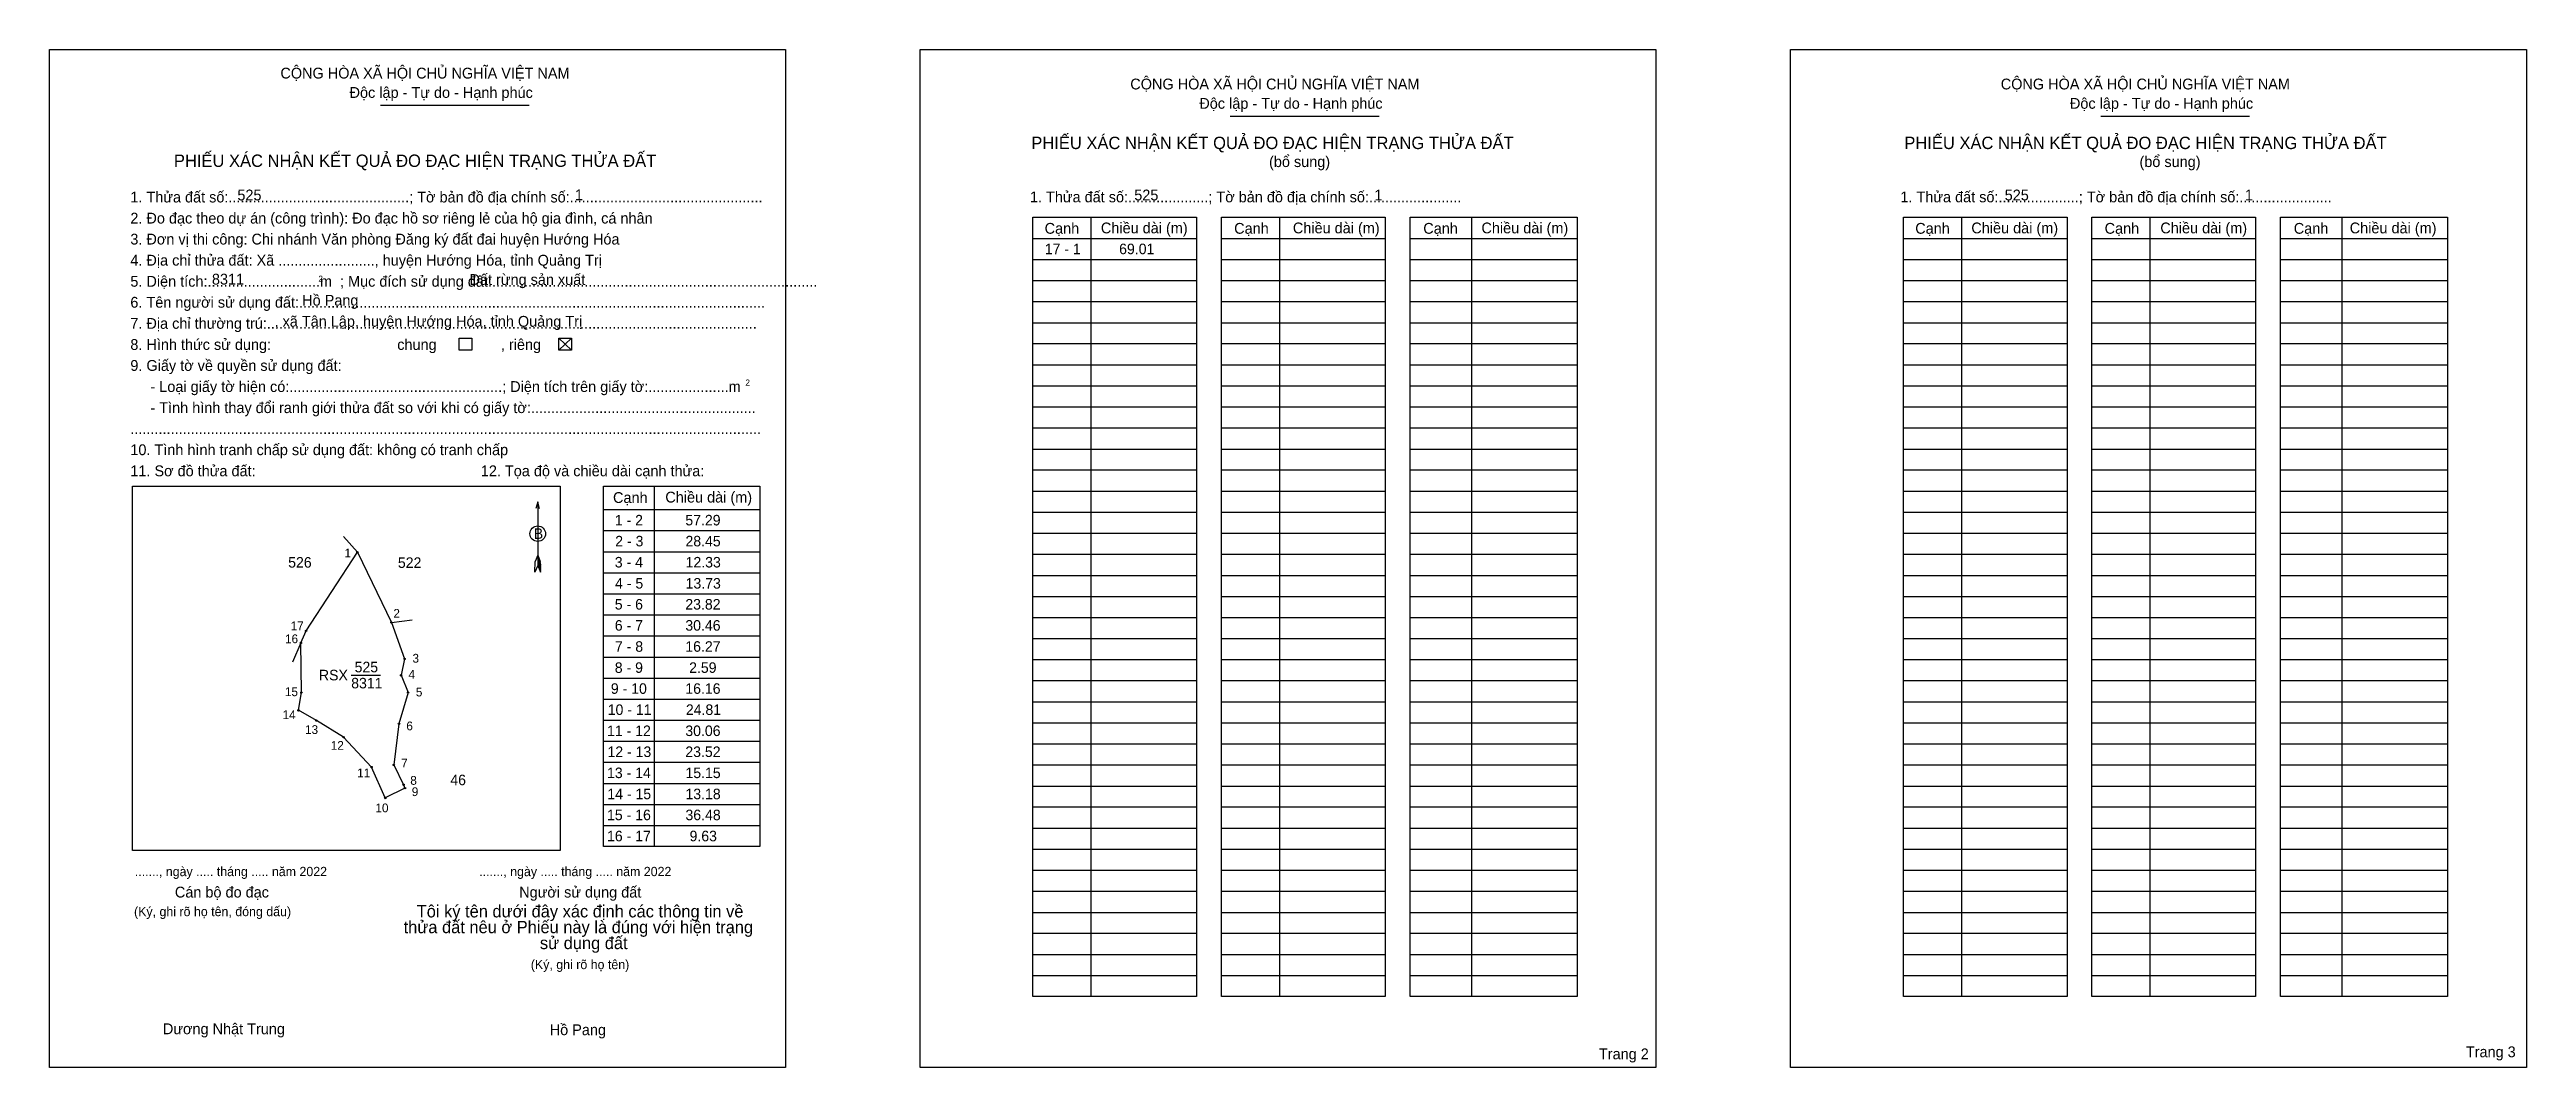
# Model space of a CAD drawing. Extents: x 543991 to 545810, y 1837749 to 1838496.
import ezdxf

# ---------------------------------------------------------------- set-up
doc = ezdxf.new("R2010")
doc.units = 0
for name, color, linetype in [('Level 1', 7, 'Continuous'), ('Level 10', 7, 'Continuous'), ('Level 11', 7, 'Continuous'), ('Level 13', 7, 'Continuous'), ('Level 2', 7, 'Continuous'), ('Level 25', 7, 'Continuous'), ('Level 27', 7, 'Continuous'), ('Level 36', 7, 'Continuous'), ('Level 48', 7, 'Continuous'), ('Level 50', 7, 'Continuous'), ('Level 52', 7, 'Continuous'), ('Level 55', 7, 'Continuous'), ('Level 6', 7, 'Continuous'), ('Level 9', 7, 'Continuous')]:
    doc.layers.add(name, color=color, linetype=linetype)

msp = doc.modelspace()

# ---------------------------------------------------------------- linework, layer by layer
at = {"layer": 'Level 1'}
for p, q in [((543990.7, 1838496.4), (543990.7, 1838496.4)), ((544630, 1838496.4), (544630, 1838496.4)), ((544233.7, 1838455.5), (544343, 1838455.5)), ((544857.8, 1838447.5), (544967.1, 1838447.5)), ((545497.1, 1838447.5), (545606.5, 1838447.5)), ((544755.5, 1838373.2), (544755.5, 1837800.9)), ((544894, 1838373.2), (544894, 1837800.9)), ((545035, 1838373.2), (545035, 1837800.9)), ((545394.8, 1838373.2), (545394.8, 1837800.9)), ((545533.3, 1838373.2), (545533.3, 1837800.9)), ((545674.3, 1838373.2), (545674.3, 1837800.9)), ((544712.9, 1838357.7), (544833.1, 1838357.7)), ((544851.4, 1838357.7), (544971.6, 1838357.7)), ((544989.9, 1838357.7), (545112.6, 1838357.7)), ((545352.3, 1838357.7), (545472.4, 1838357.7)), ((545490.7, 1838357.7), (545610.9, 1838357.7)), ((545629.2, 1838357.7), (545751.9, 1838357.7)), ((544712.9, 1838342.2), (544833.1, 1838342.2)), ((544851.4, 1838342.2), (544971.6, 1838342.2)), ((544989.9, 1838342.2), (545112.6, 1838342.2)), ((545352.3, 1838342.2), (545472.4, 1838342.2)), ((545490.7, 1838342.2), (545610.9, 1838342.2)), ((545629.2, 1838342.2), (545751.9, 1838342.2)), ((544712.9, 1838326.8), (544833.1, 1838326.8)), ((544851.4, 1838326.8), (544971.6, 1838326.8)), ((544989.9, 1838326.8), (545112.6, 1838326.8)), ((545352.3, 1838326.8), (545472.4, 1838326.8)), ((545490.7, 1838326.8), (545610.9, 1838326.8)), ((545629.2, 1838326.8), (545751.9, 1838326.8)), ((544712.9, 1838311.3), (544833.1, 1838311.3)), ((544851.4, 1838311.3), (544971.6, 1838311.3)), ((544989.9, 1838311.3), (545112.6, 1838311.3)), ((545352.3, 1838311.3), (545472.4, 1838311.3)), ((545490.7, 1838311.3), (545610.9, 1838311.3)), ((545629.2, 1838311.3), (545751.9, 1838311.3)), ((544364.7, 1838284.4), (544374, 1838275.7)), ((544364.7, 1838275.7), (544374, 1838284.4)), ((544712.9, 1838295.8), (544833.1, 1838295.8)), ((544851.4, 1838295.8), (544971.6, 1838295.8)), ((544989.9, 1838295.8), (545112.6, 1838295.8)), ((545352.3, 1838295.8), (545472.4, 1838295.8)), ((545490.7, 1838295.8), (545610.9, 1838295.8)), ((545629.2, 1838295.8), (545751.9, 1838295.8)), ((544712.9, 1838280.4), (544833.1, 1838280.4)), ((544712.9, 1838264.9), (544833.1, 1838264.9)), ((544851.4, 1838280.4), (544971.6, 1838280.4)), ((544851.4, 1838264.9), (544971.6, 1838264.9)), ((544989.9, 1838280.4), (545112.6, 1838280.4)), ((544989.9, 1838264.9), (545112.6, 1838264.9)), ((545352.3, 1838280.4), (545472.4, 1838280.4)), ((545352.3, 1838264.9), (545472.4, 1838264.9)), ((545490.7, 1838280.4), (545610.9, 1838280.4)), ((545490.7, 1838264.9), (545610.9, 1838264.9)), ((545629.2, 1838280.4), (545751.9, 1838280.4)), ((545629.2, 1838264.9), (545751.9, 1838264.9)), ((544712.9, 1838249.4), (544833.1, 1838249.4)), ((544851.4, 1838249.4), (544971.6, 1838249.4)), ((544989.9, 1838249.4), (545112.6, 1838249.4)), ((545352.3, 1838249.4), (545472.4, 1838249.4)), ((545490.7, 1838249.4), (545610.9, 1838249.4)), ((545629.2, 1838249.4), (545751.9, 1838249.4)), ((544712.9, 1838234), (544833.1, 1838234)), ((544851.4, 1838234), (544971.6, 1838234)), ((544989.9, 1838234), (545112.6, 1838234)), ((545352.3, 1838234), (545472.4, 1838234)), ((545490.7, 1838234), (545610.9, 1838234)), ((545629.2, 1838234), (545751.9, 1838234)), ((544712.9, 1838218.5), (544833.1, 1838218.5)), ((544851.4, 1838218.5), (544971.6, 1838218.5)), ((544989.9, 1838218.5), (545112.6, 1838218.5)), ((545352.3, 1838218.5), (545472.4, 1838218.5)), ((545490.7, 1838218.5), (545610.9, 1838218.5)), ((545629.2, 1838218.5), (545751.9, 1838218.5)), ((544712.9, 1838203), (544833.1, 1838203)), ((544851.4, 1838203), (544971.6, 1838203)), ((544989.9, 1838203), (545112.6, 1838203)), ((545352.3, 1838203), (545472.4, 1838203)), ((545490.7, 1838203), (545610.9, 1838203)), ((545629.2, 1838203), (545751.9, 1838203)), ((544051.5, 1838175.7), (544051.5, 1838175.7)), ((544434.6, 1838175.8), (544434.6, 1837911)), ((544712.9, 1838187.6), (544833.1, 1838187.6)), ((544851.4, 1838187.6), (544971.6, 1838187.6)), ((544989.9, 1838187.6), (545112.6, 1838187.6)), ((545352.3, 1838187.6), (545472.4, 1838187.6)), ((545490.7, 1838187.6), (545610.9, 1838187.6)), ((545629.2, 1838187.6), (545751.9, 1838187.6)), ((544349.2, 1838164.2), (544349.2, 1838117.4)), ((544397.5, 1838158.5), (544512.2, 1838158.5)), ((544712.9, 1838172.1), (544833.1, 1838172.1)), ((544712.9, 1838156.6), (544833.1, 1838156.6)), ((544851.4, 1838172.1), (544971.6, 1838172.1)), ((544851.4, 1838156.6), (544971.6, 1838156.6)), ((544989.9, 1838172.1), (545112.6, 1838172.1)), ((544989.9, 1838156.6), (545112.6, 1838156.6)), ((545352.3, 1838172.1), (545472.4, 1838172.1)), ((545352.3, 1838156.6), (545472.4, 1838156.6)), ((545490.7, 1838172.1), (545610.9, 1838172.1)), ((545490.7, 1838156.6), (545610.9, 1838156.6)), ((545629.2, 1838172.1), (545751.9, 1838172.1)), ((545629.2, 1838156.6), (545751.9, 1838156.6)), ((544397.5, 1838143.1), (544512.2, 1838143.1)), ((544712.9, 1838141.2), (544833.1, 1838141.2)), ((544851.4, 1838141.2), (544971.6, 1838141.2)), ((544989.9, 1838141.2), (545112.6, 1838141.2)), ((545352.3, 1838141.2), (545472.4, 1838141.2)), ((545490.7, 1838141.2), (545610.9, 1838141.2)), ((545629.2, 1838141.2), (545751.9, 1838141.2)), ((544347.1, 1838112.6), (544347.2, 1838120.3)), ((544349.2, 1838125.1), (544347.2, 1838120.3)), ((544349.2, 1838125.1), (544351.1, 1838120.3)), ((544349.2, 1838124.4), (544351.1, 1838119.6)), ((544349.2, 1838123.8), (544351.1, 1838119)), ((544349.2, 1838123.1), (544351.2, 1838118.3)), ((544349.2, 1838122.4), (544351.2, 1838117.6)), ((544349.2, 1838121.7), (544351.2, 1838116.9)), ((544349.2, 1838121.1), (544351.2, 1838116.2)), ((544349.2, 1838120.4), (544351.2, 1838115.5)), ((544349.2, 1838119.7), (544351.2, 1838114.8)), ((544349.2, 1838119), (544351.2, 1838114.1)), ((544349.2, 1838118.4), (544351.2, 1838113.4)), ((544351.2, 1838112.6), (544351.1, 1838120.3)), ((544397.5, 1838127.6), (544512.2, 1838127.6)), ((544712.9, 1838125.7), (544833.1, 1838125.7)), ((544851.4, 1838125.7), (544971.6, 1838125.7)), ((544989.9, 1838125.7), (545112.6, 1838125.7)), ((545352.3, 1838125.7), (545472.4, 1838125.7)), ((545490.7, 1838125.7), (545610.9, 1838125.7)), ((545629.2, 1838125.7), (545751.9, 1838125.7)), ((544349.2, 1838117.4), (544347.1, 1838112.6)), ((544349.2, 1838117.4), (544351.2, 1838112.6)), ((544397.5, 1838112.1), (544512.2, 1838112.1)), ((544712.9, 1838110.2), (544833.1, 1838110.2)), ((544851.4, 1838110.2), (544971.6, 1838110.2)), ((544989.9, 1838110.2), (545112.6, 1838110.2)), ((545352.3, 1838110.2), (545472.4, 1838110.2)), ((545490.7, 1838110.2), (545610.9, 1838110.2)), ((545629.2, 1838110.2), (545751.9, 1838110.2)), ((544397.5, 1838096.7), (544512.2, 1838096.7)), ((544397.5, 1838081.2), (544512.2, 1838081.2)), ((544712.9, 1838094.8), (544833.1, 1838094.8)), ((544851.4, 1838094.8), (544971.6, 1838094.8)), ((544989.9, 1838094.8), (545112.6, 1838094.8)), ((545352.3, 1838094.8), (545472.4, 1838094.8)), ((545490.7, 1838094.8), (545610.9, 1838094.8)), ((545629.2, 1838094.8), (545751.9, 1838094.8)), ((544397.5, 1838065.7), (544512.2, 1838065.7)), ((544712.9, 1838079.3), (544833.1, 1838079.3)), ((544712.9, 1838063.8), (544833.1, 1838063.8)), ((544851.4, 1838079.3), (544971.6, 1838079.3)), ((544851.4, 1838063.8), (544971.6, 1838063.8)), ((544989.9, 1838079.3), (545112.6, 1838079.3)), ((544989.9, 1838063.8), (545112.6, 1838063.8)), ((545352.3, 1838079.3), (545472.4, 1838079.3)), ((545352.3, 1838063.8), (545472.4, 1838063.8)), ((545490.7, 1838079.3), (545610.9, 1838079.3)), ((545490.7, 1838063.8), (545610.9, 1838063.8)), ((545629.2, 1838079.3), (545751.9, 1838079.3)), ((545629.2, 1838063.8), (545751.9, 1838063.8)), ((544397.5, 1838050.2), (544512.2, 1838050.2)), ((544712.9, 1838048.3), (544833.1, 1838048.3)), ((544851.4, 1838048.3), (544971.6, 1838048.3)), ((544989.9, 1838048.3), (545112.6, 1838048.3)), ((545352.3, 1838048.3), (545472.4, 1838048.3)), ((545490.7, 1838048.3), (545610.9, 1838048.3)), ((545629.2, 1838048.3), (545751.9, 1838048.3)), ((544397.5, 1838034.8), (544512.2, 1838034.8)), ((544712.9, 1838032.9), (544833.1, 1838032.9)), ((544851.4, 1838032.9), (544971.6, 1838032.9)), ((544989.9, 1838032.9), (545112.6, 1838032.9)), ((545352.3, 1838032.9), (545472.4, 1838032.9)), ((545490.7, 1838032.9), (545610.9, 1838032.9)), ((545629.2, 1838032.9), (545751.9, 1838032.9)), ((544397.5, 1838019.3), (544512.2, 1838019.3)), ((544712.9, 1838017.4), (544833.1, 1838017.4)), ((544851.4, 1838017.4), (544971.6, 1838017.4)), ((544989.9, 1838017.4), (545112.6, 1838017.4)), ((545352.3, 1838017.4), (545472.4, 1838017.4)), ((545490.7, 1838017.4), (545610.9, 1838017.4)), ((545629.2, 1838017.4), (545751.9, 1838017.4)), ((544397.5, 1838003.8), (544512.2, 1838003.8)), ((544712.9, 1838001.9), (544833.1, 1838001.9)), ((544851.4, 1838001.9), (544971.6, 1838001.9)), ((544989.9, 1838001.9), (545112.6, 1838001.9)), ((545352.3, 1838001.9), (545472.4, 1838001.9)), ((545490.7, 1838001.9), (545610.9, 1838001.9)), ((545629.2, 1838001.9), (545751.9, 1838001.9)), ((544397.5, 1837988.4), (544512.2, 1837988.4)), ((544397.5, 1837972.9), (544512.2, 1837972.9)), ((544712.9, 1837986.5), (544833.1, 1837986.5)), ((544851.4, 1837986.5), (544971.6, 1837986.5)), ((544989.9, 1837986.5), (545112.6, 1837986.5)), ((545352.3, 1837986.5), (545472.4, 1837986.5)), ((545490.7, 1837986.5), (545610.9, 1837986.5)), ((545629.2, 1837986.5), (545751.9, 1837986.5)), ((544397.5, 1837957.4), (544512.2, 1837957.4)), ((544712.9, 1837971), (544833.1, 1837971)), ((544712.9, 1837955.5), (544833.1, 1837955.5)), ((544851.4, 1837971), (544971.6, 1837971)), ((544851.4, 1837955.5), (544971.6, 1837955.5)), ((544989.9, 1837971), (545112.6, 1837971)), ((544989.9, 1837955.5), (545112.6, 1837955.5)), ((545352.3, 1837971), (545472.4, 1837971)), ((545352.3, 1837955.5), (545472.4, 1837955.5)), ((545490.7, 1837971), (545610.9, 1837971)), ((545490.7, 1837955.5), (545610.9, 1837955.5)), ((545629.2, 1837971), (545751.9, 1837971)), ((545629.2, 1837955.5), (545751.9, 1837955.5)), ((544397.5, 1837942), (544512.2, 1837942)), ((544712.9, 1837940.1), (544833.1, 1837940.1)), ((544851.4, 1837940.1), (544971.6, 1837940.1)), ((544989.9, 1837940.1), (545112.6, 1837940.1)), ((545352.3, 1837940.1), (545472.4, 1837940.1)), ((545490.7, 1837940.1), (545610.9, 1837940.1)), ((545629.2, 1837940.1), (545751.9, 1837940.1)), ((544397.5, 1837926.5), (544512.2, 1837926.5)), ((544712.9, 1837924.6), (544833.1, 1837924.6)), ((544851.4, 1837924.6), (544971.6, 1837924.6)), ((544989.9, 1837924.6), (545112.6, 1837924.6)), ((545352.3, 1837924.6), (545472.4, 1837924.6)), ((545490.7, 1837924.6), (545610.9, 1837924.6)), ((545629.2, 1837924.6), (545751.9, 1837924.6)), ((544365.7, 1837908.1), (544365.7, 1837908.1)), ((544712.9, 1837909.1), (544833.1, 1837909.1)), ((544851.4, 1837909.1), (544971.6, 1837909.1)), ((544989.9, 1837909.1), (545112.6, 1837909.1)), ((545352.3, 1837909.1), (545472.4, 1837909.1)), ((545490.7, 1837909.1), (545610.9, 1837909.1)), ((545629.2, 1837909.1), (545751.9, 1837909.1)), ((544712.9, 1837893.7), (544833.1, 1837893.7)), ((544851.4, 1837893.7), (544971.6, 1837893.7)), ((544989.9, 1837893.7), (545112.6, 1837893.7)), ((545352.3, 1837893.7), (545472.4, 1837893.7)), ((545490.7, 1837893.7), (545610.9, 1837893.7)), ((545629.2, 1837893.7), (545751.9, 1837893.7)), ((544712.9, 1837878.2), (544833.1, 1837878.2)), ((544851.4, 1837878.2), (544971.6, 1837878.2)), ((544989.9, 1837878.2), (545112.6, 1837878.2)), ((545352.3, 1837878.2), (545472.4, 1837878.2)), ((545490.7, 1837878.2), (545610.9, 1837878.2)), ((545629.2, 1837878.2), (545751.9, 1837878.2)), ((544712.9, 1837862.7), (544833.1, 1837862.7)), ((544712.9, 1837847.3), (544833.1, 1837847.3)), ((544851.4, 1837862.7), (544971.6, 1837862.7)), ((544851.4, 1837847.3), (544971.6, 1837847.3)), ((544989.9, 1837862.7), (545112.6, 1837862.7)), ((544989.9, 1837847.3), (545112.6, 1837847.3)), ((545352.3, 1837862.7), (545472.4, 1837862.7)), ((545352.3, 1837847.3), (545472.4, 1837847.3)), ((545490.7, 1837862.7), (545610.9, 1837862.7)), ((545490.7, 1837847.3), (545610.9, 1837847.3)), ((545629.2, 1837862.7), (545751.9, 1837862.7)), ((545629.2, 1837847.3), (545751.9, 1837847.3)), ((544712.9, 1837831.8), (544833.1, 1837831.8)), ((544851.4, 1837831.8), (544971.6, 1837831.8)), ((544989.9, 1837831.8), (545112.6, 1837831.8)), ((545352.3, 1837831.8), (545472.4, 1837831.8)), ((545490.7, 1837831.8), (545610.9, 1837831.8)), ((545629.2, 1837831.8), (545751.9, 1837831.8)), ((544712.9, 1837816.3), (544833.1, 1837816.3)), ((544851.4, 1837816.3), (544971.6, 1837816.3)), ((544989.9, 1837816.3), (545112.6, 1837816.3)), ((545352.3, 1837816.3), (545472.4, 1837816.3)), ((545490.7, 1837816.3), (545610.9, 1837816.3)), ((545629.2, 1837816.3), (545751.9, 1837816.3)), ((544531.2, 1837748.8), (544531.2, 1837748.8)), ((545170.5, 1837748.8), (545170.5, 1837748.8))]:
    msp.add_line(p, q, dxfattribs=at)
for points in [[(544712.9, 1838373.2), (544833.1, 1838373.2), (544833.1, 1837800.9), (544712.9, 1837800.9)], [(544851.4, 1838373.2), (544971.6, 1838373.2), (544971.6, 1837800.9), (544851.4, 1837800.9)], [(544989.9, 1838373.2), (545112.6, 1838373.2), (545112.6, 1837800.9), (544989.9, 1837800.9)], [(545352.3, 1838373.2), (545472.4, 1838373.2), (545472.4, 1837800.9), (545352.3, 1837800.9)], [(545490.7, 1838373.2), (545610.9, 1838373.2), (545610.9, 1837800.9), (545490.7, 1837800.9)], [(545629.2, 1838373.2), (545751.9, 1838373.2), (545751.9, 1837800.9), (545629.2, 1837800.9)], [(544051.5, 1838175.7), (544365.7, 1838175.7), (544365.7, 1837908.1), (544051.5, 1837908.1)], [(544397.5, 1838175.8), (544512.2, 1838175.8), (544512.2, 1837911), (544397.5, 1837911)]]:
    msp.add_lwpolyline(points, close=True, dxfattribs=at)
msp.add_lwpolyline([(544350.5, 1838159.2), (544349.2, 1838164.2), (544347.8, 1838159.2)], dxfattribs=at)
msp.add_circle((544349.2, 1838140.8), 5.71, dxfattribs=at)
at = {"layer": 'Level 10'}
msp.add_lwpolyline([(544173.4, 1838011.1), (544175.6, 1838024.1), (544175.3, 1838060.6), (544179.1, 1838069.4), (544216.8, 1838127.2), (544241.7, 1838075.6), (544251.4, 1838048.9), (544248.8, 1838036.8), (544254, 1838024.1), (544247.3, 1838001.2), (544243.5, 1837971), (544250.7, 1837956.4), (544251.7, 1837954), (544237.2, 1837946.7), (544227.2, 1837969.4), (544206.6, 1837991.3), (544186.6, 1838003.6)], close=True, dxfattribs=at)
at = {"layer": 'Level 11'}
for centre in [(544216.8, 1838127.2), (544179.1, 1838069.4), (544241.7, 1838075.6), (544175.3, 1838060.6), (544251.4, 1838048.9), (544248.8, 1838036.8), (544173.4, 1838011.1), (544173.4, 1838011.1), (544175.6, 1838024.1), (544254, 1838024.1), (544186.6, 1838003.6), (544206.6, 1837991.3), (544247.3, 1838001.2), (544227.2, 1837969.4), (544243.5, 1837971), (544250.7, 1837956.4), (544251.7, 1837954), (544237.2, 1837946.7)]:
    msp.add_circle(centre, 0.516, dxfattribs=at)
at = {"layer": 'Level 2'}
for points in [[(543990.6, 1838496.4), (544531.2, 1838496.4), (544531.2, 1837748.8), (543990.6, 1837748.8)], [(544630, 1838496.4), (545170.5, 1838496.4), (545170.5, 1837748.8), (544630, 1837748.8)], [(545269.3, 1838496.4), (545809.8, 1838496.4), (545809.8, 1837748.8), (545269.3, 1837748.8)]]:
    msp.add_lwpolyline(points, close=True, dxfattribs=at)
at = {"layer": 'Level 25'}
for p, q in [((544173.4, 1838011.1), (544175.6, 1838024.1)), ((544206.6, 1837991.3), (544186.6, 1838003.6)), ((544251.7, 1837954), (544237.2, 1837946.7))]:
    msp.add_line(p, q, dxfattribs=at)
at = {"layer": 'Level 27'}
for p, q in [((544216.8, 1838127.2), (544206.5, 1838138.7)), ((544241.7, 1838075.6), (544257, 1838077.5)), ((544175.3, 1838060.6), (544169.1, 1838046.4))]:
    msp.add_line(p, q, dxfattribs=at)
at = {"layer": 'Level 50'}
for points in [[(544291.6, 1838284.4), (544300.9, 1838284.4), (544300.9, 1838275.7), (544291.6, 1838275.7)], [(544364.7, 1838284.4), (544374, 1838284.4), (544374, 1838275.7), (544364.7, 1838275.7)]]:
    msp.add_lwpolyline(points, close=True, dxfattribs=at)
at = {"layer": 'Level 9'}
msp.add_line((544212.2, 1838037), (544233.6, 1838037), dxfattribs=at)

# ---------------------------------------------------------------- texts
at = {"layer": 'Level 1'}
for s, height, p in [('CỘNG HÒA XÃ HỘI CHỦ NGHĨA VIỆT NAM', 7.94, (544160.2, 1838475.1)), ('Độc lập - Tự do - Hạnh phúc', 7.94, (544211, 1838460.9)), ('CỘNG HÒA XÃ HỘI CHỦ NGHĨA VIỆT NAM', 7.94, (544784.4, 1838467.1)), ('CỘNG HÒA XÃ HỘI CHỦ NGHĨA VIỆT NAM', 7.94, (545423.7, 1838467.1)), ('Độc lập - Tự do - Hạnh phúc', 7.94, (544835.1, 1838452.9)), ('Độc lập - Tự do - Hạnh phúc', 7.94, (545474.5, 1838452.9)), ('PHIẾU XÁC NHẬN KẾT QUẢ ĐO ĐẠC HIỆN TRẠNG THỬA ĐẤT', 9.075, (544711.7, 1838423.3)), ('PHIẾU XÁC NHẬN KẾT QUẢ ĐO ĐẠC HIỆN TRẠNG THỬA ĐẤT', 9.075, (545352.9, 1838423.3)), ('PHIẾU XÁC NHẬN KẾT QUẢ ĐO ĐẠC HIỆN TRẠNG THỬA ĐẤT', 9.075, (544082, 1838410.2)), ('(bổ sung)', 7.94, (544886.3, 1838410.1)), ('(bổ sung)', 7.94, (545525.6, 1838410.1)), ('1. Thửa đất số:.............................................; Tờ bản đồ địa chính số:................................................', 7.9398, (544050, 1838384.1)), ('1. Thửa đất số:....................; Tờ bản đồ địa chính số:.......................', 7.94, (544710.7, 1838384.2)), ('1. Thửa đất số:....................; Tờ bản đồ địa chính số:.......................', 7.94, (545350, 1838384.2)), ('2. Đo đạc theo dự án (công trình): Đo đạc hồ sơ riêng lẻ của hộ gia đình, cá nhân', 7.94, (544050, 1838368.6)), ('3. Đơn vị thi công: Chi nhánh Văn phòng Đăng ký đất đai huyện Hướng Hóa', 7.94, (544050, 1838353.2)), ('Cạnh', 7.94, (544721.5, 1838361.1)), ('Chiều dài (m)', 7.94, (544762.8, 1838361.4)), ('Cạnh', 7.94, (544860.7, 1838361.1)), ('Chiều dài (m)', 7.94, (544903.8, 1838361.4)), ('Cạnh', 7.94, (544999.6, 1838361.1)), ('Chiều dài (m)', 7.94, (545042.3, 1838361.4)), ('Cạnh', 7.94, (545360.9, 1838361.1)), ('Chiều dài (m)', 7.94, (545402.1, 1838361.4)), ('Cạnh', 7.94, (545500, 1838361.1)), ('Chiều dài (m)', 7.94, (545540.9, 1838361.4)), ('Cạnh', 7.94, (545638.9, 1838361.1)), ('Chiều dài (m)', 7.94, (545680, 1838361.4)), ('4. Địa chỉ thửa đất: Xã ........................, huyện Hướng Hóa, tỉnh Quảng Trị', 7.94, (544050, 1838337.7)), ('5. Diện tích:............................m  ; Mục đích sử dụng đất:.................................................................................', 7.9398, (544050, 1838322.2)), ('2', 4.54, (544188.1, 1838325.8)), ('6. Tên người sử dụng đất:....................................................................................................................', 7.9398, (544050, 1838306.8)), ('7. Địa chỉ thường trú:..........................................................................................................................', 7.9398, (544050, 1838291.3)), ('chung                , riêng', 7.94, (544246, 1838275.8)), ('9. Giấy tờ về quyền sử dụng đất:', 7.94, (544050, 1838260.4)), ('     - Loại giấy tờ hiện có:.....................................................; Diện tích trên giấy tờ:....................m', 7.9398, (544050, 1838244.9)), ('2', 4.54, (544501.7, 1838249.5)), ('     - Tình hình thay đổi ranh giới thửa đất so với khi có giấy tờ:........................................................', 7.9398, (544050, 1838229.4)), ('.............................................................................................................................................................', 7.9398, (544050, 1838214)), ('10. Tình hình tranh chấp sử dụng đất: không có tranh chấp', 7.94, (544050, 1838198.5)), ('11. Sơ đồ thửa đất:', 7.94, (544050, 1838183)), ('12. Tọa độ và chiều dài cạnh thửa:', 7.94, (544307.4, 1838183)), ('Chiều dài (m)', 7.94, (544442.9, 1838163.7)), ('Cạnh', 7.94, (544404.5, 1838163.4)), ('B', 7.73, (544346.3, 1838137)), ('......., ngày ..... tháng ..... năm 2022', 6.806, (544053.3, 1837889.3)), ('Cán bộ đo đạc', 7.94, (544082.7, 1837873.6)), ('......., ngày ..... tháng ..... năm 2022', 6.806, (544306.2, 1837889.3)), ('Người sử dụng đất', 7.94, (544335.6, 1837873.6)), ('(Ký, ghi rõ họ tên, đóng dấu)', 6.806, (544052.7, 1837859.9)), ('Tôi ký tên dưới đây xác định các thông tin về', 9.022, (544260.3, 1837859)), ('thửa đất nêu ở Phiếu này là đúng với hiện trạng', 9.022, (544250.7, 1837847.4)), ('sử dụng đất', 9.022, (544350.8, 1837835.7)), ('(Ký, ghi rõ họ tên)', 6.806, (544344.1, 1837821)), ('Dương Nhật Trung', 7.94, (544073.9, 1837773.2)), ('Trang 2', 7.94, (545128.6, 1837754.8)), ('Trang 3', 7.94, (545765.3, 1837756.3))]:
    msp.add_text(s, height=height, dxfattribs=at).set_placement(p)
at = {"layer": 'Level 13'}
for s, p in [('525', (544214.7, 1838039)), ('RSX', (544188.5, 1838033.1)), ('8311', (544212.2, 1838027.2))]:
    msp.add_text(s, height=7.73, dxfattribs=at).set_placement(p)
at = {"layer": 'Level 36'}
for s, p in [('526', (544165.9, 1838115.9)), ('522', (544246.5, 1838115.7)), ('46', (544285, 1837956.1))]:
    msp.add_text(s, height=7.73, dxfattribs=at).set_placement(p)
at = {"layer": 'Level 48'}
msp.add_text('8. Hình thức sử dụng:', height=7.94, dxfattribs=at).set_placement((544050, 1838275.8))
at = {"layer": 'Level 52'}
for s, p in [('17 - 1', (544721.6, 1838346.1)), ('69.01', (544776.2, 1838346.1)), ('1 - 2', (544405.8, 1838146.9)), ('57.29', (544457.6, 1838146.9)), ('2 - 3', (544406.1, 1838131.5)), ('28.45', (544457.7, 1838131.5)), ('3 - 4', (544405.8, 1838116)), ('12.33', (544457.8, 1838116)), ('4 - 5', (544406, 1838100.5)), ('13.73', (544457.8, 1838100.5)), ('5 - 6', (544405.8, 1838085.1)), ('23.82', (544457.6, 1838085.1)), ('6 - 7', (544405.8, 1838069.6)), ('30.46', (544457.6, 1838069.6)), ('8 - 9', (544405.8, 1838038.6)), ('7 - 8', (544405.9, 1838054.1)), ('16.27', (544457.6, 1838054.1)), ('2.59', (544460.4, 1838038.6)), ('9 - 10', (544402.9, 1838023.2)), ('16.16', (544457.6, 1838023.2)), ('10 - 11', (544400.6, 1838007.7)), ('24.81', (544458, 1838007.7)), ('11 - 12', (544400.1, 1837992.2)), ('30.06', (544457.6, 1837992.2)), ('12 - 13', (544400.4, 1837976.8)), ('23.52', (544457.6, 1837976.8)), ('13 - 14', (544400.1, 1837961.3)), ('15.15', (544457.7, 1837961.3)), ('15 - 16', (544400.1, 1837930.4)), ('14 - 15', (544400.3, 1837945.8)), ('36.48', (544457.7, 1837930.4)), ('13.18', (544457.7, 1837945.8)), ('16 - 17', (544400.1, 1837914.9)), ('9.63', (544460.7, 1837914.9))]:
    msp.add_text(s, height=7.73, dxfattribs=at).set_placement(p)
at = {"layer": 'Level 55'}
for s, p in [('1', (544216.8, 1838127.2)), ('17', (544178.9, 1838069.4)), ('2', (544241.6, 1838075.6)), ('16', (544175.1, 1838060.6)), ('3', (544251.4, 1838048.9)), ('4', (544248.7, 1838036.8)), ('14', (544173.2, 1838011.1)), ('15', (544175.5, 1838024.1)), ('5', (544253.9, 1838024.1)), ('13', (544186.4, 1838003.6)), ('12', (544206.4, 1837991.3)), ('6', (544247.2, 1838001.2)), ('11', (544227, 1837969.4)), ('7', (544243.4, 1837971)), ('8', (544250.6, 1837956.4)), ('9', (544251.6, 1837954)), ('10', (544237, 1837946.7))]:
    msp.add_text(s, height=0.258, dxfattribs=at).set_placement(p)
at = {"layer": 'Level 6'}
for s, p in [('525', (544128.6, 1838385.6)), ('1', (544376.5, 1838385.7)), ('525', (544787.3, 1838385.6)), ('1', (544963.7, 1838385.6)), ('525', (545426.6, 1838385.6)), ('1', (545603, 1838385.6)), ('8311', (544109.9, 1838323.8)), ('Đất rừng sản xuất', (544299.1, 1838323.5)), (', xã Tân Lập, huyện Hướng Hóa, tỉnh Quảng Trị', (544155.9, 1838292.8)), ('Hồ Pang', (544176.2, 1838308.3)), ('Hồ Pang', (544358, 1837772.5))]:
    msp.add_text(s, height=7.94, dxfattribs=at).set_placement(p)
at = {"layer": 'Level 9'}
for s, p in [('1', (544207.3, 1838123.4)), ('2', (544243.2, 1838079.1)), ('16', (544163.6, 1838060.4)), ('17', (544167.7, 1838069.9)), ('3', (544257.2, 1838046.1)), ('15', (544163.5, 1838021.5)), ('4', (544254.3, 1838034.3)), ('5', (544259.7, 1838021.3)), ('14', (544161.8, 1838004.6)), ('13', (544178.3, 1837993.7)), ('6', (544252.7, 1837996.4)), ('12', (544197.2, 1837982.1)), ('7', (544248.9, 1837969.1)), ('11', (544216.6, 1837961.9)), ('8', (544255.6, 1837956.4)), ('9', (544256.7, 1837948.1)), ('10', (544230, 1837936.2))]:
    msp.add_text(s, height=6.44, dxfattribs=at).set_placement(p)

doc.saveas('drawing.dxf')
